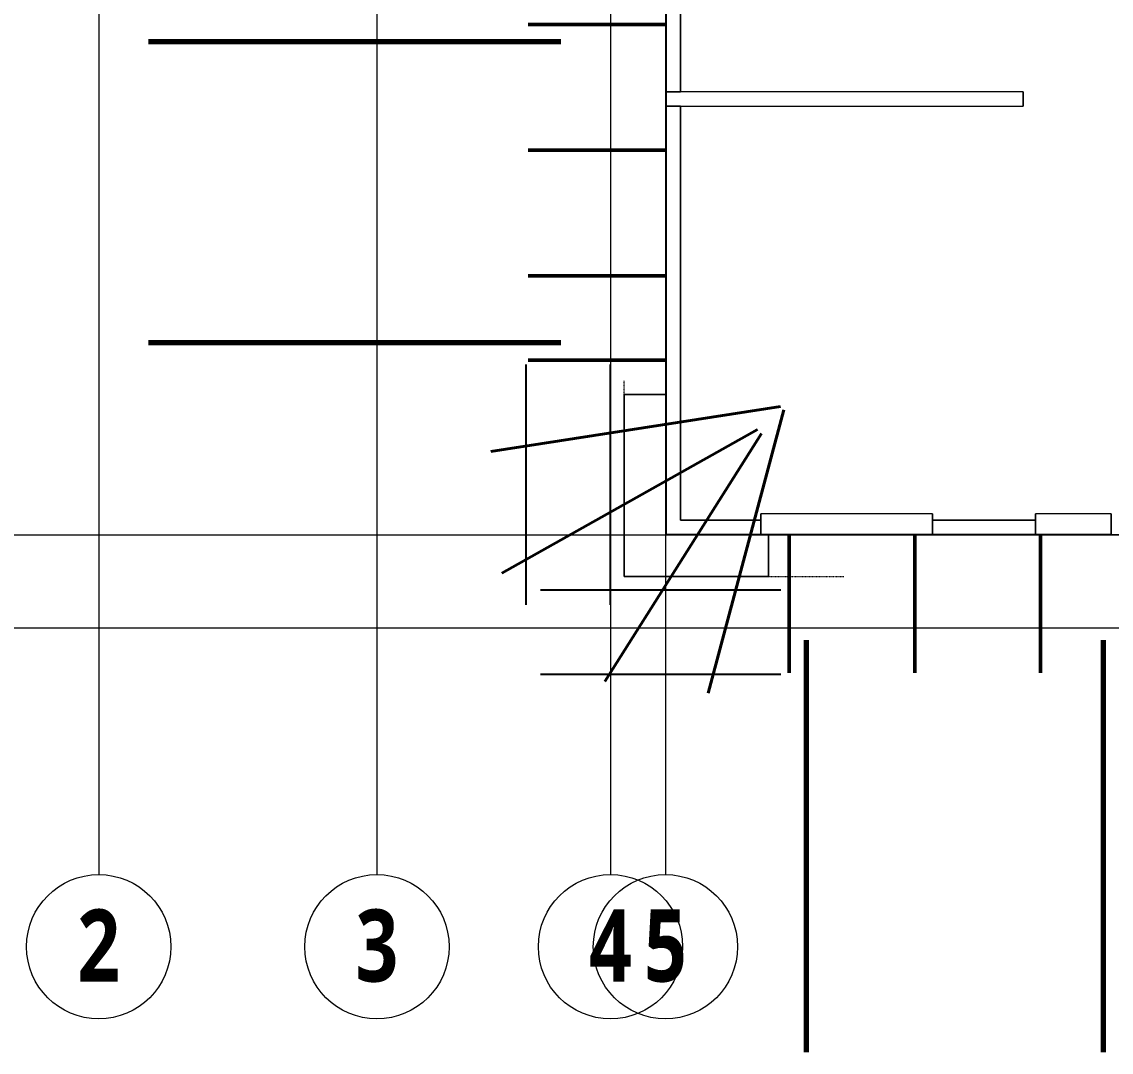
# Model space of a CAD drawing. Header units: millimetres. Extents: x -41779 to 122129, y -6962 to 59838.
# Drawn here: x -18287 to -2427, y -4494 to 10506 of the extents above; entities that cross this region are included whole.
import ezdxf

# ---------------------------------------------------------------- set-up
doc = ezdxf.new("R2010")
doc.units = ezdxf.units.MM
doc.linetypes.add('Dash', pattern=[6.35, 3.175, -3.175])
doc.linetypes.add('Grid Line', pattern=[10, 8, -1, 0, -1])
for name, color, linetype, lineweight in [('A-DETL', 90, 'Continuous', 5), ('A-DETL-HDLN', 90, 'Dash', 5), ('A-FLOR', 192, 'Continuous', 5), ('A-WALL', 113, 'Continuous', 15), ('S-BEAM', 12, 'Continuous', 15), ('S-GRID', 1, 'Continuous', 5), ('S-GRID-IDEN', 1, 'Continuous', 9)]:
    doc.layers.add(name, color=color, linetype=linetype, lineweight=lineweight)
doc.styles.add('Roboto_B', font='Roboto-Bold.ttf', dxfattribs={"width": 0.8, "height": 1050})

# ---------------------------------------------------------------- blocks, each defined once
blk = doc.blocks.new('BMS-SUPPER STRUCTURE_180317_rvt-1-Level 2 -  I120')
at = {"layer": 'A-FLOR', "color": 9}
for p, q in [((-8907, 9486), (-8907, 16726)), ((-8907, 9276), (-8907, 9486)), ((-8907, 3041), (-8907, 9276)), ((-9517, 5081), (-8907, 5081)), ((-9517, 2431), (-9517, 5081)), ((-8907, 3041), (-8907, 5081)), ((-7527, 3041), (-8907, 3041)), ((-7527, 3041), (-8907, 3041)), ((-5027, 3041), (-7527, 3041)), ((-7417, 3041), (-7527, 3041)), ((-7417, 3041), (-7417, 2431)), ((-3527, 3041), (-5027, 3041)), ((-2427, 3041), (-3527, 3041)), ((-7417, 2431), (-9517, 2431))]:
    blk.add_line(p, q, dxfattribs=at)
at = {"layer": 'A-FLOR', "color": 55}
for p, q in [((-8907, 16726), (-8907, 9486)), ((-8907, 9276), (-8907, 3041)), ((-9517, 5081), (-9517, 2431)), ((-8907, 5081), (-9517, 5081)), ((-8907, 3041), (-7527, 3041)), ((-7417, 2431), (-7417, 3041)), ((-5027, 3041), (-3527, 3041)), ((-2427, 3041), (2278, 3041)), ((-9517, 2431), (-7417, 2431))]:
    blk.add_line(p, q, dxfattribs=at)
at = {"layer": 'A-FLOR', "color": 43}
for p, q in [((-8907, 9486), (-8907, 9276)), ((-7527, 3041), (-5027, 3041)), ((-3527, 3041), (-2427, 3041))]:
    blk.add_line(p, q, dxfattribs=at)
at = {"layer": 'A-FLOR', "color": 50}
for p, q in [((-8907, 5081), (-8907, 3041)), ((-8907, 3041), (-7527, 3041)), ((-7527, 3041), (-7417, 3041))]:
    blk.add_line(p, q, dxfattribs=at)
at = {"layer": 'A-WALL', "color": 8, "lineweight": 18}
for p, q in [((-3707, 9486), (-8907, 9486)), ((-8907, 9486), (-8907, 9276)), ((-3707, 9276), (-3707, 9486)), ((-8907, 9276), (-3707, 9276)), ((-5027, 3341), (-7527, 3341)), ((-7527, 3341), (-7527, 3041)), ((-5027, 3041), (-5027, 3341)), ((-2427, 3341), (-3527, 3341)), ((-3527, 3341), (-3527, 3041)), ((-2427, 3041), (-2427, 3341)), ((-7527, 3041), (-5027, 3041)), ((-3527, 3041), (-2427, 3041))]:
    blk.add_line(p, q, dxfattribs=at)
at = {"layer": 'A-WALL', "color": 253, "lineweight": 13}
for p, q in [((-8907, 9276), (-8907, 9486)), ((-3707, 9486), (-8907, 9486)), ((-3707, 9486), (-3707, 9276)), ((-8907, 9276), (-3707, 9276)), ((-5027, 3341), (-7527, 3341)), ((-7527, 3041), (-7527, 3341)), ((-5027, 3341), (-5027, 3041)), ((-3527, 3041), (-3527, 3341)), ((-2427, 3341), (-3527, 3341)), ((-2427, 3341), (-2427, 3041)), ((-7527, 3041), (-5027, 3041)), ((-3527, 3041), (-2427, 3041))]:
    blk.add_line(p, q, dxfattribs=at)
at = {"layer": 'S-BEAM', "color": 135, "lineweight": 13}
for p, q in [((-8907, 16726), (-8907, 9486)), ((-8697, 9486), (-8697, 16726)), ((-8907, 9276), (-8907, 3251)), ((-8697, 3251), (-8697, 9276)), ((-8907, 3251), (-8907, 3041)), ((-7527, 3251), (-8697, 3251)), ((-3527, 3251), (-5027, 3251)), ((-8907, 3041), (-7527, 3041)), ((-5027, 3041), (-3527, 3041))]:
    blk.add_line(p, q, dxfattribs=at)
at = {"layer": 'S-BEAM', "color": 254, "lineweight": 13}
for p, q in [((-8907, 16726), (-8907, 9486)), ((-8697, 16726), (-8697, 9486)), ((-8697, 9486), (-8907, 9486)), ((-8907, 9276), (-8907, 5081)), ((-8697, 9276), (-8697, 3251)), ((-8697, 3251), (-7527, 3251)), ((-5027, 3251), (-3527, 3251)), ((-5027, 3041), (-3527, 3041))]:
    blk.add_line(p, q, dxfattribs=at)
at = {"layer": 'S-BEAM', "color": 253, "lineweight": 13}
for p, q in [((-8907, 9486), (-8697, 9486)), ((-8697, 9276), (-8907, 9276)), ((-7527, 3251), (-7527, 3041)), ((-5027, 3041), (-5027, 3251)), ((-3527, 3251), (-3527, 3041))]:
    blk.add_line(p, q, dxfattribs=at)
at = {"layer": 'S-BEAM', "color": 10, "lineweight": 13}
for p, q in [((-8907, 9276), (-8697, 9276)), ((-8907, 5081), (-8907, 3251)), ((-8907, 3041), (-8907, 3251)), ((-7527, 3041), (-7527, 3251)), ((-5027, 3251), (-5027, 3041)), ((-3527, 3041), (-3527, 3251)), ((-8907, 3041), (-7527, 3041))]:
    blk.add_line(p, q, dxfattribs=at)
blk = doc.blocks.new('Grid - Circle-565542-Level 2 -  I120')
at = {"layer": 'S-GRID-IDEN'}
blk.add_circle((0, 0), 3.5, dxfattribs=at)

msp = doc.modelspace()

# ---------------------------------------------------------------- linework, layer by layer
at = {"layer": 'A-DETL', "lineweight": 50}
for p, q in [((-8917, 10466), (-10917, 10466)), ((-8917, 8636), (-10917, 8636)), ((-8917, 6806), (-10917, 6806)), ((-8917, 5581), (-10917, 5581)), ((-7117, 3031), (-7117, 1031)), ((-5287, 3031), (-5287, 1031)), ((-3457, 3031), (-3457, 1031))]:
    msp.add_line(p, q, dxfattribs=at)
at = {"layer": 'A-DETL', "lineweight": 70}
for p, q in [((-10442, 10216), (-16442, 10216)), ((-10442, 5831), (-16442, 5831)), ((-6867, 1506), (-6867, -4494)), ((-2542, 1506), (-2542, -4494))]:
    msp.add_line(p, q, dxfattribs=at)
at = {"layer": 'A-DETL', "lineweight": 25}
for p, q in [((-10942, 2018), (-10942, 5518)), ((-9717, 2018), (-9717, 5518)), ((-7237, 2231), (-10737, 2231)), ((-7237, 1006), (-10737, 1006))]:
    msp.add_line(p, q, dxfattribs=at)
at = {"layer": 'A-DETL', "lineweight": 40}
for p, q in [((-7241, 4908), (-11460, 4249)), ((-7194, 4856), (-8297, 731)), ((-7576, 4571), (-11299, 2479)), ((-9799, 901), (-7520, 4513))]:
    msp.add_line(p, q, dxfattribs=at)
at = {"layer": 'A-DETL-HDLN'}
for q in [(-9517, 5281), (-6317, 2431)]:
    msp.add_line((-9517, 2431), q, dxfattribs=at)
at = {"layer": 'S-GRID', "linetype": 'Grid Line'}
for p, q in [((-17167, 55247), (-17167, -1908)), ((-13117, 55247), (-13117, -1908)), ((-9717, 55247), (-9717, -1908)), ((-8917, 55247), (-8917, -1908)), ((76597, 3031), (-26915, 3031)), ((76597, 1681), (-26915, 1681))]:
    msp.add_line(p, q, dxfattribs=at)

# ---------------------------------------------------------------- block references
at = {"lineweight": 5}
msp.add_blockref('BMS-SUPPER STRUCTURE_180317_rvt-1-Level 2 -  I120', (0, 0), dxfattribs=at)
at = {"layer": 'S-GRID-IDEN', "xscale": 299.9999999999997, "yscale": 299.9999999999997, "zscale": 299.9999999999997, "rotation": 180}
for p in [(-17167, -2958), (-13117, -2958), (-9717, -2958), (-8917, -2958)]:
    msp.add_blockref('Grid - Circle-565542-Level 2 -  I120', p, dxfattribs=at)

# ---------------------------------------------------------------- texts
at = {"layer": 'S-GRID-IDEN', "lineweight": 5, "char_height": 1050, "width": 807.5, "attachment_point": 2, "line_spacing_factor": 1.016846, "style": 'Roboto_B'}
for s, insert in [('\\fRoboto|b1|i0|c0|p2|;\\W.8;2', (-17167, -2416)), ('\\fRoboto|b1|i0|c0|p2|;\\W.8;3', (-13117, -2416)), ('\\fRoboto|b1|i0|c0|p2|;\\W.8;4', (-9717, -2416)), ('\\fRoboto|b1|i0|c0|p2|;\\W.8;5', (-8917, -2416))]:
    msp.add_mtext(s, dxfattribs=dict(at, insert=insert))

doc.saveas('drawing.dxf')
